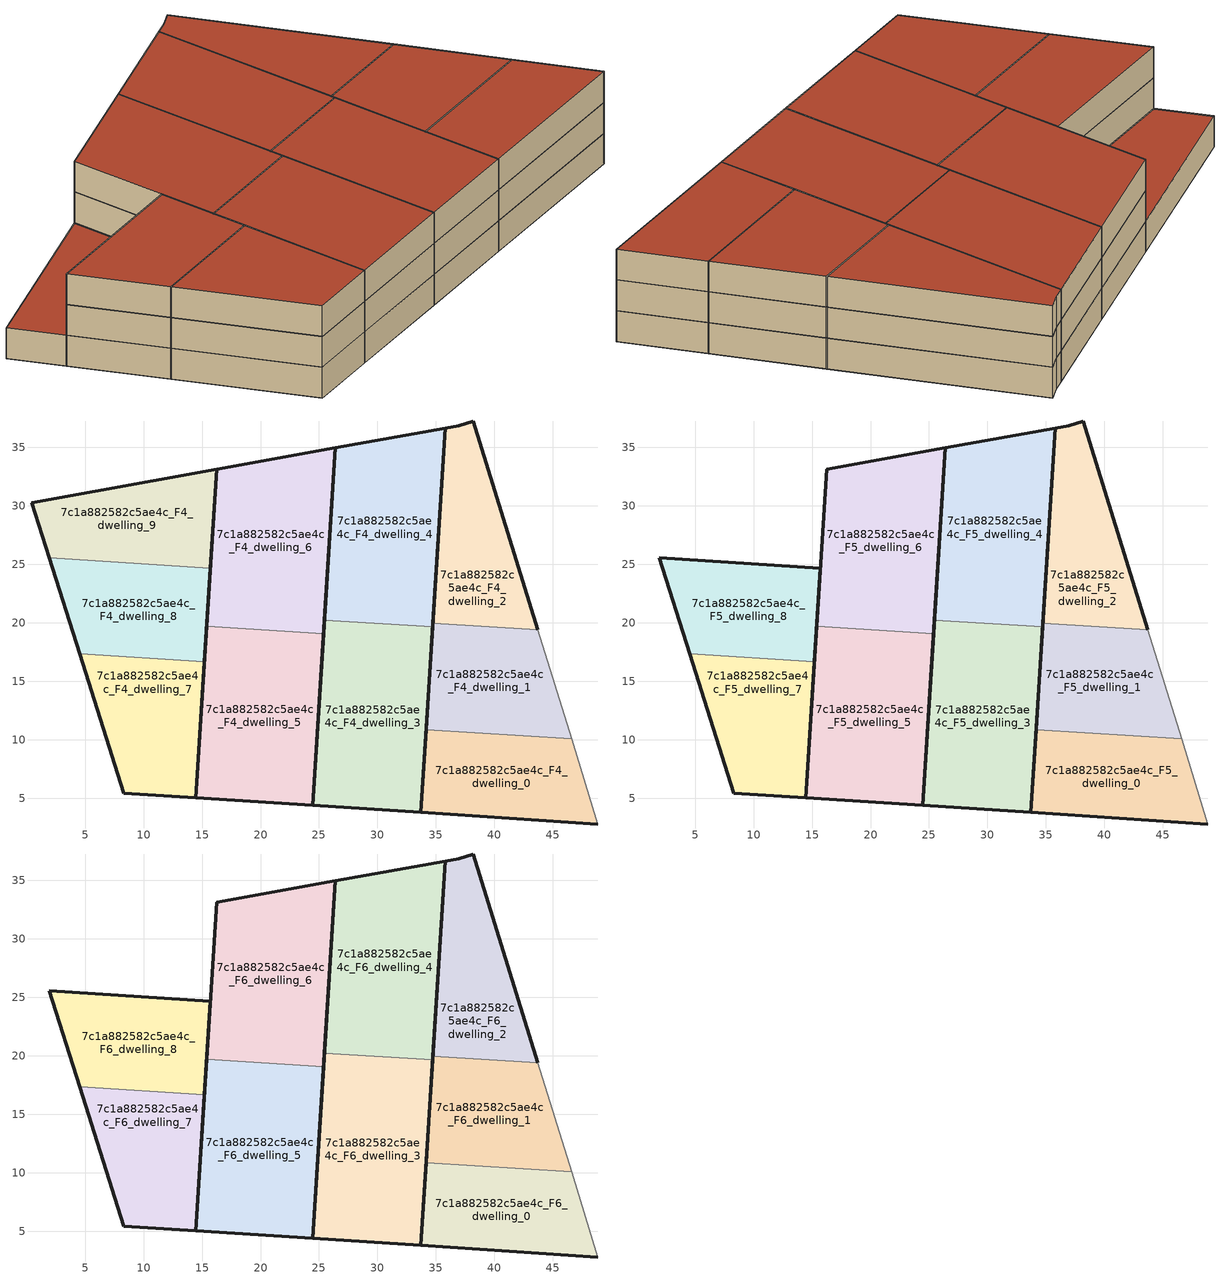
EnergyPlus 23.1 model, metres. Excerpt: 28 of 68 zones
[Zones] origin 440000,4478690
7c1a882582c5ae4c_F4_dwelling_0
 floor to 7c1a882582c5ae4c_F3_dwelling_0 (EU_floor_Construction): 48.85,2.8 46.6,10.07 34.15,10.86 33.7,3.79 z12
 wall outside (EU_wall_Construction): 48.85,2.8 33.7,3.79 34.15,10.86 z12:15
 wall to 7c1a882582c5ae4c_F4_dwelling_1 (EU_wall_Construction): 34.15,10.86 46.6,10.07 z12:15
 wall adiabatic (EU_wall_Construction): 46.6,10.07 48.85,2.8 z12:15
7c1a882582c5ae4c_F4_dwelling_1
 floor to 7c1a882582c5ae4c_F3_dwelling_1 (EU_floor_Construction): 46.6,10.07 43.71,19.41 34.73,19.98 34.15,10.86 z12
 wall outside (EU_wall_Construction): 34.15,10.86 34.73,19.98 z12:15
 wall to 7c1a882582c5ae4c_F4_dwelling_2 (EU_wall_Construction): 34.73,19.98 43.71,19.41 z12:15
 wall adiabatic (EU_wall_Construction): 43.71,19.41 46.6,10.07 z12:15
7c1a882582c5ae4c_F4_dwelling_2
 floor to 7c1a882582c5ae4c_F3_dwelling_2 (EU_floor_Construction): 43.71,19.41 38.2,37.25 36.93,36.84 35.79,36.64 34.73,19.98 z12
 wall outside (EU_wall_Construction): 34.73,19.98 35.79,36.64 36.93,36.84 38.2,37.25 43.71,19.41 z12:15
7c1a882582c5ae4c_F4_dwelling_3
 floor to 7c1a882582c5ae4c_F3_dwelling_3 (EU_floor_Construction): 33.7,3.79 34.71,19.65 25.46,20.24 24.45,4.39 z12
 wall outside (EU_wall_Construction): 34.71,19.65 33.7,3.79 24.45,4.39 25.46,20.24 z12:15
 wall to 7c1a882582c5ae4c_F4_dwelling_4 (EU_wall_Construction): 25.46,20.24 34.71,19.65 z12:15
7c1a882582c5ae4c_F4_dwelling_4
 floor to 7c1a882582c5ae4c_F3_dwelling_4 (EU_floor_Construction): 34.71,19.65 35.79,36.64 26.4,34.95 25.46,20.24 z12
 wall outside (EU_wall_Construction): 25.46,20.24 26.4,34.95 35.79,36.64 34.71,19.65 z12:15
7c1a882582c5ae4c_F4_dwelling_5
 floor to 7c1a882582c5ae4c_F3_dwelling_5 (EU_floor_Construction): 24.45,4.39 25.39,19.05 15.39,19.69 14.45,5.03 z12
 wall outside (EU_wall_Construction): 25.39,19.05 24.45,4.39 14.45,5.03 15.39,19.69 z12:15
 wall to 7c1a882582c5ae4c_F4_dwelling_6 (EU_wall_Construction): 15.39,19.69 25.39,19.05 z12:15
7c1a882582c5ae4c_F4_dwelling_6
 floor to 7c1a882582c5ae4c_F3_dwelling_6 (EU_floor_Construction): 25.39,19.05 26.4,34.95 16.25,33.13 15.39,19.69 z12
 wall outside (EU_wall_Construction): 15.39,19.69 16.25,33.13 26.4,34.95 25.39,19.05 z12:15
7c1a882582c5ae4c_F4_dwelling_7
 floor to 7c1a882582c5ae4c_F3_dwelling_7 (EU_floor_Construction): 14.45,5.03 15.2,16.67 4.53,17.35 8.32,5.42 z12
 wall outside (EU_wall_Construction): 15.2,16.67 14.45,5.03 8.32,5.42 4.53,17.35 z12:15
 wall to 7c1a882582c5ae4c_F4_dwelling_8 (EU_wall_Construction): 4.53,17.35 15.2,16.67 z12:15
7c1a882582c5ae4c_F4_dwelling_8
 floor to 7c1a882582c5ae4c_F3_dwelling_8 (EU_floor_Construction): 15.2,16.67 15.71,24.67 1.93,25.54 4.53,17.35 z12
 wall outside (EU_wall_Construction): 4.53,17.35 1.93,25.54 / 15.71,24.67 15.2,16.67 z12:15
 wall to 7c1a882582c5ae4c_F4_dwelling_9 (EU_wall_Construction): 1.93,25.54 15.71,24.67 z12:15
7c1a882582c5ae4c_F4_dwelling_9
 floor to 7c1a882582c5ae4c_F3_dwelling_9 (EU_floor_Construction): 15.71,24.67 16.25,33.13 0.42,30.29 1.93,25.54 z12
 wall outside (EU_wall_Construction): 1.93,25.54 0.42,30.29 16.25,33.13 15.71,24.67 z12:15
 roof outside (EU_roof_Construction): 16.25,33.13 15.71,24.67 1.93,25.54 0.42,30.29 z15
7c1a882582c5ae4c_F5_dwelling_0
 floor to 7c1a882582c5ae4c_F4_dwelling_0 (EU_floor_Construction): 48.85,2.8 46.6,10.07 34.15,10.86 33.7,3.79 z15
 wall outside (EU_wall_Construction): 48.85,2.8 33.7,3.79 34.15,10.86 z15:18
 wall to 7c1a882582c5ae4c_F5_dwelling_1 (EU_wall_Construction): 34.15,10.86 46.6,10.07 z15:18
 wall adiabatic (EU_wall_Construction): 46.6,10.07 48.85,2.8 z15:18
7c1a882582c5ae4c_F5_dwelling_1
 floor to 7c1a882582c5ae4c_F4_dwelling_1 (EU_floor_Construction): 46.6,10.07 43.71,19.41 34.73,19.98 34.15,10.86 z15
 wall outside (EU_wall_Construction): 34.15,10.86 34.73,19.98 z15:18
 wall to 7c1a882582c5ae4c_F5_dwelling_2 (EU_wall_Construction): 34.73,19.98 43.71,19.41 z15:18
 wall adiabatic (EU_wall_Construction): 43.71,19.41 46.6,10.07 z15:18
7c1a882582c5ae4c_F5_dwelling_2
 floor to 7c1a882582c5ae4c_F4_dwelling_2 (EU_floor_Construction): 43.71,19.41 38.2,37.25 36.93,36.84 35.79,36.64 34.73,19.98 z15
 wall outside (EU_wall_Construction): 34.73,19.98 35.79,36.64 36.93,36.84 38.2,37.25 43.71,19.41 z15:18
7c1a882582c5ae4c_F5_dwelling_3
 floor to 7c1a882582c5ae4c_F4_dwelling_3 (EU_floor_Construction): 33.7,3.79 34.71,19.65 25.46,20.24 24.45,4.39 z15
 wall outside (EU_wall_Construction): 34.71,19.65 33.7,3.79 24.45,4.39 25.46,20.24 z15:18
 wall to 7c1a882582c5ae4c_F5_dwelling_4 (EU_wall_Construction): 25.46,20.24 34.71,19.65 z15:18
7c1a882582c5ae4c_F5_dwelling_4
 floor to 7c1a882582c5ae4c_F4_dwelling_4 (EU_floor_Construction): 34.71,19.65 35.79,36.64 26.4,34.95 25.46,20.24 z15
 wall outside (EU_wall_Construction): 25.46,20.24 26.4,34.95 35.79,36.64 34.71,19.65 z15:18
7c1a882582c5ae4c_F5_dwelling_5
 floor to 7c1a882582c5ae4c_F4_dwelling_5 (EU_floor_Construction): 24.45,4.39 25.39,19.05 15.39,19.69 14.45,5.03 z15
 wall outside (EU_wall_Construction): 25.39,19.05 24.45,4.39 14.45,5.03 15.39,19.69 z15:18
 wall to 7c1a882582c5ae4c_F5_dwelling_6 (EU_wall_Construction): 15.39,19.69 25.39,19.05 z15:18
7c1a882582c5ae4c_F5_dwelling_6
 floor to 7c1a882582c5ae4c_F4_dwelling_6 (EU_floor_Construction): 25.39,19.05 26.4,34.95 16.25,33.13 15.39,19.69 z15
 wall outside (EU_wall_Construction): 15.39,19.69 16.25,33.13 26.4,34.95 25.39,19.05 z15:18
7c1a882582c5ae4c_F5_dwelling_7
 floor to 7c1a882582c5ae4c_F4_dwelling_7 (EU_floor_Construction): 14.45,5.03 15.2,16.67 4.53,17.35 8.32,5.42 z15
 wall outside (EU_wall_Construction): 15.2,16.67 14.45,5.03 8.32,5.42 4.53,17.35 z15:18
 wall to 7c1a882582c5ae4c_F5_dwelling_8 (EU_wall_Construction): 4.53,17.35 15.2,16.67 z15:18
7c1a882582c5ae4c_F5_dwelling_8
 floor to 7c1a882582c5ae4c_F4_dwelling_8 (EU_floor_Construction): 15.2,16.67 15.71,24.67 1.93,25.54 4.53,17.35 z15
 wall outside (EU_wall_Construction): 4.53,17.35 1.93,25.54 15.71,24.67 15.2,16.67 z15:18
7c1a882582c5ae4c_F6_dwelling_0
 floor to 7c1a882582c5ae4c_F5_dwelling_0 (EU_floor_Construction): 48.85,2.8 46.6,10.07 34.15,10.86 33.7,3.79 z18
 wall outside (EU_wall_Construction): 48.85,2.8 33.7,3.79 34.15,10.86 z18:21
 wall to 7c1a882582c5ae4c_F6_dwelling_1 (EU_wall_Construction): 34.15,10.86 46.6,10.07 z18:21
 wall adiabatic (EU_wall_Construction): 46.6,10.07 48.85,2.8 z18:21
 roof outside (EU_roof_Construction): 46.6,10.07 48.85,2.8 33.7,3.79 34.15,10.86 z21
7c1a882582c5ae4c_F6_dwelling_1
 floor to 7c1a882582c5ae4c_F5_dwelling_1 (EU_floor_Construction): 46.6,10.07 43.71,19.41 34.73,19.98 34.15,10.86 z18
 wall outside (EU_wall_Construction): 34.15,10.86 34.73,19.98 z18:21
 wall to 7c1a882582c5ae4c_F6_dwelling_2 (EU_wall_Construction): 34.73,19.98 43.71,19.41 z18:21
 wall adiabatic (EU_wall_Construction): 43.71,19.41 46.6,10.07 z18:21
 roof outside (EU_roof_Construction): 43.71,19.41 46.6,10.07 34.15,10.86 34.73,19.98 z21
7c1a882582c5ae4c_F6_dwelling_2
 floor to 7c1a882582c5ae4c_F5_dwelling_2 (EU_floor_Construction): 43.71,19.41 38.2,37.25 36.93,36.84 35.79,36.64 34.73,19.98 z18
 wall outside (EU_wall_Construction): 34.73,19.98 35.79,36.64 36.93,36.84 38.2,37.25 43.71,19.41 z18:21
 roof outside (EU_roof_Construction): 38.2,37.25 43.71,19.41 34.73,19.98 35.79,36.64 36.93,36.84 z21
7c1a882582c5ae4c_F6_dwelling_3
 floor to 7c1a882582c5ae4c_F5_dwelling_3 (EU_floor_Construction): 33.7,3.79 34.71,19.65 25.46,20.24 24.45,4.39 z18
 wall outside (EU_wall_Construction): 34.71,19.65 33.7,3.79 24.45,4.39 25.46,20.24 z18:21
 wall to 7c1a882582c5ae4c_F6_dwelling_4 (EU_wall_Construction): 25.46,20.24 34.71,19.65 z18:21
 roof outside (EU_roof_Construction): 34.71,19.65 33.7,3.79 24.45,4.39 25.46,20.24 z21
7c1a882582c5ae4c_F6_dwelling_4
 floor to 7c1a882582c5ae4c_F5_dwelling_4 (EU_floor_Construction): 34.71,19.65 35.79,36.64 26.4,34.95 25.46,20.24 z18
 wall outside (EU_wall_Construction): 25.46,20.24 26.4,34.95 35.79,36.64 34.71,19.65 z18:21
 roof outside (EU_roof_Construction): 35.79,36.64 34.71,19.65 25.46,20.24 26.4,34.95 z21
7c1a882582c5ae4c_F6_dwelling_5
 floor to 7c1a882582c5ae4c_F5_dwelling_5 (EU_floor_Construction): 24.45,4.39 25.39,19.05 15.39,19.69 14.45,5.03 z18
 wall outside (EU_wall_Construction): 25.39,19.05 24.45,4.39 14.45,5.03 15.39,19.69 z18:21
 wall to 7c1a882582c5ae4c_F6_dwelling_6 (EU_wall_Construction): 15.39,19.69 25.39,19.05 z18:21
 roof outside (EU_roof_Construction): 25.39,19.05 24.45,4.39 14.45,5.03 15.39,19.69 z21
7c1a882582c5ae4c_F6_dwelling_6
 floor to 7c1a882582c5ae4c_F5_dwelling_6 (EU_floor_Construction): 25.39,19.05 26.4,34.95 16.25,33.13 15.39,19.69 z18
 wall outside (EU_wall_Construction): 15.39,19.69 16.25,33.13 26.4,34.95 25.39,19.05 z18:21
 roof outside (EU_roof_Construction): 26.4,34.95 25.39,19.05 15.39,19.69 16.25,33.13 z21
7c1a882582c5ae4c_F6_dwelling_7
 floor to 7c1a882582c5ae4c_F5_dwelling_7 (EU_floor_Construction): 14.45,5.03 15.2,16.67 4.53,17.35 8.32,5.42 z18
 wall outside (EU_wall_Construction): 15.2,16.67 14.45,5.03 8.32,5.42 4.53,17.35 z18:21
 wall to 7c1a882582c5ae4c_F6_dwelling_8 (EU_wall_Construction): 4.53,17.35 15.2,16.67 z18:21
 roof outside (EU_roof_Construction): 15.2,16.67 14.45,5.03 8.32,5.42 4.53,17.35 z21
7c1a882582c5ae4c_F6_dwelling_8
 floor to 7c1a882582c5ae4c_F5_dwelling_8 (EU_floor_Construction): 15.2,16.67 15.71,24.67 1.93,25.54 4.53,17.35 z18
 wall outside (EU_wall_Construction): 4.53,17.35 1.93,25.54 15.71,24.67 15.2,16.67 z18:21
 roof outside (EU_roof_Construction): 15.71,24.67 15.2,16.67 4.53,17.35 1.93,25.54 z21
[Building]
EU S2 Campaign: North Axis=0; Terrain=City; Solar Distribution=FullExterior
[Site:Location]
Madrid: Latitude=40.5; Longitude=-3.5; Time Zone=1; Elevation=609
[SizingPeriod:WeatherFileDays]
AnnualSizingPeriod: Begin Month=1; Begin Day of Month=1; End Month=12; End Day of Month=31; Day of Week for Start Day=Monday; Use Weather File Daylight Saving Period=No; Use Weather File Rain and Snow Indicators=No
[MATERIAL]
EU_InternalMass_Material: Roughness=MediumRough; Thickness=0.1; Conductivity=1; Density=1800; Specific Heat=900; Thermal Absorptance=0.9; Solar Absorptance=0.7; Visible Absorptance=0.7
[MATERIAL:NOMASS] Roughness=MediumRough; Thermal Absorptance=0.9; Solar Absorptance=0.7; Visible Absorptance=0.7
Name | Thermal Resistance
EU_wall_NoMass | 0.609216
EU_roof_NoMass | 0.513268
EU_floor_NoMass | 0.568163
[CONSTRUCTION]
EU_wall_Construction: EU_wall_NoMass
EU_roof_Construction: EU_roof_NoMass
EU_floor_Construction: EU_floor_NoMass
EU_InternalMass_Construction: EU_InternalMass_Material
[ZONE] Type=1; Multiplier=1; Ceiling Height=autocalculate; Floor Area=autocalculate; Part of Total Floor Area=Yes
Name | Volume
7c1a882582c5ae4c_F4_dwelling_0; 7c1a882582c5ae4c_F5_dwelling_0; 7c1a882582c5ae4c_F6_dwelling_0 | 294.419
7c1a882582c5ae4c_F4_dwelling_1; 7c1a882582c5ae4c_F5_dwelling_1; 7c1a882582c5ae4c_F6_dwelling_1 | 294.405
7c1a882582c5ae4c_F4_dwelling_2; 7c1a882582c5ae4c_F5_dwelling_2; 7c1a882582c5ae4c_F6_dwelling_2 | 294.428
7c1a882582c5ae4c_F4_dwelling_3; 7c1a882582c5ae4c_F5_dwelling_3; 7c1a882582c5ae4c_F6_dwelling_3 | 441.625
7c1a882582c5ae4c_F4_dwelling_4; 7c1a882582c5ae4c_F5_dwelling_4; 7c1a882582c5ae4c_F6_dwelling_4 | 441.617
7c1a882582c5ae4c_F4_dwelling_5; 7c1a882582c5ae4c_F5_dwelling_5; 7c1a882582c5ae4c_F6_dwelling_5 | 441.592
7c1a882582c5ae4c_F4_dwelling_6; 7c1a882582c5ae4c_F5_dwelling_6; 7c1a882582c5ae4c_F6_dwelling_6 | 441.586
7c1a882582c5ae4c_F4_dwelling_7; 7c1a882582c5ae4c_F5_dwelling_7; 7c1a882582c5ae4c_F6_dwelling_7 | 294.403
7c1a882582c5ae4c_F4_dwelling_8; 7c1a882582c5ae4c_F5_dwelling_8; 7c1a882582c5ae4c_F6_dwelling_8 | 294.379
7c1a882582c5ae4c_F4_dwelling_9 | 294.42
[INTERNALMASS] Construction=EU_InternalMass_Construction
Name | Zone or ZoneList | Surface Area
7c1a882582c5ae4c_F4_dwelling_0_EU_InternalMass | 7c1a882582c5ae4c_F4_dwelling_0 | 98.1397
7c1a882582c5ae4c_F4_dwelling_1_EU_InternalMass | 7c1a882582c5ae4c_F4_dwelling_1 | 98.1347
7c1a882582c5ae4c_F4_dwelling_2_EU_InternalMass | 7c1a882582c5ae4c_F4_dwelling_2 | 98.1428
7c1a882582c5ae4c_F4_dwelling_3_EU_InternalMass | 7c1a882582c5ae4c_F4_dwelling_3 | 147.209
7c1a882582c5ae4c_F4_dwelling_4_EU_InternalMass | 7c1a882582c5ae4c_F4_dwelling_4 | 147.205
7c1a882582c5ae4c_F4_dwelling_5_EU_InternalMass | 7c1a882582c5ae4c_F4_dwelling_5 | 147.197
7c1a882582c5ae4c_F4_dwelling_6_EU_InternalMass | 7c1a882582c5ae4c_F4_dwelling_6 | 147.195
7c1a882582c5ae4c_F4_dwelling_7_EU_InternalMass | 7c1a882582c5ae4c_F4_dwelling_7 | 98.1346
7c1a882582c5ae4c_F4_dwelling_8_EU_InternalMass | 7c1a882582c5ae4c_F4_dwelling_8 | 98.1261
7c1a882582c5ae4c_F4_dwelling_9_EU_InternalMass | 7c1a882582c5ae4c_F4_dwelling_9 | 98.1401
7c1a882582c5ae4c_F5_dwelling_0_EU_InternalMass | 7c1a882582c5ae4c_F5_dwelling_0 | 130.855
7c1a882582c5ae4c_F5_dwelling_1_EU_InternalMass | 7c1a882582c5ae4c_F5_dwelling_1 | 130.85
7c1a882582c5ae4c_F5_dwelling_2_EU_InternalMass | 7c1a882582c5ae4c_F5_dwelling_2 | 130.843
7c1a882582c5ae4c_F5_dwelling_3_EU_InternalMass | 7c1a882582c5ae4c_F5_dwelling_3 | 130.845
7c1a882582c5ae4c_F5_dwelling_4_EU_InternalMass | 7c1a882582c5ae4c_F5_dwelling_4 | 130.85
7c1a882582c5ae4c_F5_dwelling_5_EU_InternalMass | 7c1a882582c5ae4c_F5_dwelling_5 | 130.845
7c1a882582c5ae4c_F5_dwelling_6_EU_InternalMass | 7c1a882582c5ae4c_F5_dwelling_6 | 130.858
7c1a882582c5ae4c_F5_dwelling_7_EU_InternalMass | 7c1a882582c5ae4c_F5_dwelling_7 | 130.849
7c1a882582c5ae4c_F5_dwelling_8_EU_InternalMass | 7c1a882582c5ae4c_F5_dwelling_8 | 130.846
7c1a882582c5ae4c_F6_dwelling_0_EU_InternalMass | 7c1a882582c5ae4c_F6_dwelling_0 | 130.855
7c1a882582c5ae4c_F6_dwelling_1_EU_InternalMass | 7c1a882582c5ae4c_F6_dwelling_1 | 130.85
7c1a882582c5ae4c_F6_dwelling_2_EU_InternalMass | 7c1a882582c5ae4c_F6_dwelling_2 | 130.843
7c1a882582c5ae4c_F6_dwelling_3_EU_InternalMass | 7c1a882582c5ae4c_F6_dwelling_3 | 130.845
7c1a882582c5ae4c_F6_dwelling_4_EU_InternalMass | 7c1a882582c5ae4c_F6_dwelling_4 | 130.85
7c1a882582c5ae4c_F6_dwelling_5_EU_InternalMass | 7c1a882582c5ae4c_F6_dwelling_5 | 130.845
7c1a882582c5ae4c_F6_dwelling_6_EU_InternalMass | 7c1a882582c5ae4c_F6_dwelling_6 | 130.858
7c1a882582c5ae4c_F6_dwelling_7_EU_InternalMass | 7c1a882582c5ae4c_F6_dwelling_7 | 130.849
7c1a882582c5ae4c_F6_dwelling_8_EU_InternalMass | 7c1a882582c5ae4c_F6_dwelling_8 | 130.846
[OTHEREQUIPMENT] Fuel Type=Electricity; Design Level Calculation Method=Watts/Area; Power per Zone Floor Area=1; Fraction Latent=0; Fraction Radiant=0; Fraction Lost=0; Carbon Dioxide Generation Rate=0; EndUse Subcategory=EU_Step8_InternalGains
Name | Zone or ZoneList or Space or SpaceList | Schedule
EU_Step8_InternalGain_7c1a882582c5ae4c_F4_dwelling_0_f000 | 7c1a882582c5ae4c_F4_dwelling_0 | EU_Step8_GainSchedule_7c1a882582c5ae4c_F4_dwelling_0_f000
EU_Step8_InternalGain_7c1a882582c5ae4c_F4_dwelling_1_f000 | 7c1a882582c5ae4c_F4_dwelling_1 | EU_Step8_GainSchedule_7c1a882582c5ae4c_F4_dwelling_1_f000
EU_Step8_InternalGain_7c1a882582c5ae4c_F4_dwelling_2_f000 | 7c1a882582c5ae4c_F4_dwelling_2 | EU_Step8_GainSchedule_7c1a882582c5ae4c_F4_dwelling_2_f000
EU_Step8_InternalGain_7c1a882582c5ae4c_F4_dwelling_3_f000 | 7c1a882582c5ae4c_F4_dwelling_3 | EU_Step8_GainSchedule_7c1a882582c5ae4c_F4_dwelling_3_f000
EU_Step8_InternalGain_7c1a882582c5ae4c_F4_dwelling_4_f000 | 7c1a882582c5ae4c_F4_dwelling_4 | EU_Step8_GainSchedule_7c1a882582c5ae4c_F4_dwelling_4_f000
EU_Step8_InternalGain_7c1a882582c5ae4c_F4_dwelling_5_f000 | 7c1a882582c5ae4c_F4_dwelling_5 | EU_Step8_GainSchedule_7c1a882582c5ae4c_F4_dwelling_5_f000
EU_Step8_InternalGain_7c1a882582c5ae4c_F4_dwelling_6_f000 | 7c1a882582c5ae4c_F4_dwelling_6 | EU_Step8_GainSchedule_7c1a882582c5ae4c_F4_dwelling_6_f000
EU_Step8_InternalGain_7c1a882582c5ae4c_F4_dwelling_7_f000 | 7c1a882582c5ae4c_F4_dwelling_7 | EU_Step8_GainSchedule_7c1a882582c5ae4c_F4_dwelling_7_f000
EU_Step8_InternalGain_7c1a882582c5ae4c_F4_dwelling_8_f000 | 7c1a882582c5ae4c_F4_dwelling_8 | EU_Step8_GainSchedule_7c1a882582c5ae4c_F4_dwelling_8_f000
EU_Step8_InternalGain_7c1a882582c5ae4c_F4_dwelling_9_f000 | 7c1a882582c5ae4c_F4_dwelling_9 | EU_Step8_GainSchedule_7c1a882582c5ae4c_F4_dwelling_9_f000
EU_Step8_InternalGain_7c1a882582c5ae4c_F5_dwelling_0_f000 | 7c1a882582c5ae4c_F5_dwelling_0 | EU_Step8_GainSchedule_7c1a882582c5ae4c_F5_dwelling_0_f000
EU_Step8_InternalGain_7c1a882582c5ae4c_F5_dwelling_1_f000 | 7c1a882582c5ae4c_F5_dwelling_1 | EU_Step8_GainSchedule_7c1a882582c5ae4c_F5_dwelling_1_f000
EU_Step8_InternalGain_7c1a882582c5ae4c_F5_dwelling_2_f000 | 7c1a882582c5ae4c_F5_dwelling_2 | EU_Step8_GainSchedule_7c1a882582c5ae4c_F5_dwelling_2_f000
EU_Step8_InternalGain_7c1a882582c5ae4c_F5_dwelling_3_f000 | 7c1a882582c5ae4c_F5_dwelling_3 | EU_Step8_GainSchedule_7c1a882582c5ae4c_F5_dwelling_3_f000
EU_Step8_InternalGain_7c1a882582c5ae4c_F5_dwelling_4_f000 | 7c1a882582c5ae4c_F5_dwelling_4 | EU_Step8_GainSchedule_7c1a882582c5ae4c_F5_dwelling_4_f000
EU_Step8_InternalGain_7c1a882582c5ae4c_F5_dwelling_5_f000 | 7c1a882582c5ae4c_F5_dwelling_5 | EU_Step8_GainSchedule_7c1a882582c5ae4c_F5_dwelling_5_f000
EU_Step8_InternalGain_7c1a882582c5ae4c_F5_dwelling_6_f000 | 7c1a882582c5ae4c_F5_dwelling_6 | EU_Step8_GainSchedule_7c1a882582c5ae4c_F5_dwelling_6_f000
EU_Step8_InternalGain_7c1a882582c5ae4c_F5_dwelling_7_f000 | 7c1a882582c5ae4c_F5_dwelling_7 | EU_Step8_GainSchedule_7c1a882582c5ae4c_F5_dwelling_7_f000
EU_Step8_InternalGain_7c1a882582c5ae4c_F5_dwelling_8_f000 | 7c1a882582c5ae4c_F5_dwelling_8 | EU_Step8_GainSchedule_7c1a882582c5ae4c_F5_dwelling_8_f000
EU_Step8_InternalGain_7c1a882582c5ae4c_F6_dwelling_0_f000 | 7c1a882582c5ae4c_F6_dwelling_0 | EU_Step8_GainSchedule_7c1a882582c5ae4c_F6_dwelling_0_f000
EU_Step8_InternalGain_7c1a882582c5ae4c_F6_dwelling_1_f000 | 7c1a882582c5ae4c_F6_dwelling_1 | EU_Step8_GainSchedule_7c1a882582c5ae4c_F6_dwelling_1_f000
EU_Step8_InternalGain_7c1a882582c5ae4c_F6_dwelling_2_f000 | 7c1a882582c5ae4c_F6_dwelling_2 | EU_Step8_GainSchedule_7c1a882582c5ae4c_F6_dwelling_2_f000
EU_Step8_InternalGain_7c1a882582c5ae4c_F6_dwelling_3_f000 | 7c1a882582c5ae4c_F6_dwelling_3 | EU_Step8_GainSchedule_7c1a882582c5ae4c_F6_dwelling_3_f000
EU_Step8_InternalGain_7c1a882582c5ae4c_F6_dwelling_4_f000 | 7c1a882582c5ae4c_F6_dwelling_4 | EU_Step8_GainSchedule_7c1a882582c5ae4c_F6_dwelling_4_f000
EU_Step8_InternalGain_7c1a882582c5ae4c_F6_dwelling_5_f000 | 7c1a882582c5ae4c_F6_dwelling_5 | EU_Step8_GainSchedule_7c1a882582c5ae4c_F6_dwelling_5_f000
EU_Step8_InternalGain_7c1a882582c5ae4c_F6_dwelling_6_f000 | 7c1a882582c5ae4c_F6_dwelling_6 | EU_Step8_GainSchedule_7c1a882582c5ae4c_F6_dwelling_6_f000
EU_Step8_InternalGain_7c1a882582c5ae4c_F6_dwelling_7_f000 | 7c1a882582c5ae4c_F6_dwelling_7 | EU_Step8_GainSchedule_7c1a882582c5ae4c_F6_dwelling_7_f000
EU_Step8_InternalGain_7c1a882582c5ae4c_F6_dwelling_8_f000 | 7c1a882582c5ae4c_F6_dwelling_8 | EU_Step8_GainSchedule_7c1a882582c5ae4c_F6_dwelling_8_f000
[ZONEVENTILATION:DESIGNFLOWRATE] Schedule=EU_AlwaysOn; Design Flow Rate Calculation Method=AirChanges/Hour; Air Changes per Hour=0.752966; Ventilation Type=Natural; Fan Pressure Rise=0; Fan Total Efficiency=1; Constant Term Coefficient=1; Temperature Term Coefficient=0; Velocity Term Coefficient=0; Velocity Squared Term Coefficient=0; Minimum Indoor Temperature=-100; Maximum Indoor Temperature=100; Delta Temperature=-100; Minimum Outdoor Temperature=-100; Maximum Outdoor Temperature=100; Maximum Wind Speed=40
Name | Zone or ZoneList or Space or SpaceList
EU_ConstantAir_7c1a882582c5ae4c_F4_dwelling_0 | 7c1a882582c5ae4c_F4_dwelling_0
EU_ConstantAir_7c1a882582c5ae4c_F4_dwelling_1 | 7c1a882582c5ae4c_F4_dwelling_1
EU_ConstantAir_7c1a882582c5ae4c_F4_dwelling_2 | 7c1a882582c5ae4c_F4_dwelling_2
EU_ConstantAir_7c1a882582c5ae4c_F4_dwelling_3 | 7c1a882582c5ae4c_F4_dwelling_3
EU_ConstantAir_7c1a882582c5ae4c_F4_dwelling_4 | 7c1a882582c5ae4c_F4_dwelling_4
EU_ConstantAir_7c1a882582c5ae4c_F4_dwelling_5 | 7c1a882582c5ae4c_F4_dwelling_5
EU_ConstantAir_7c1a882582c5ae4c_F4_dwelling_6 | 7c1a882582c5ae4c_F4_dwelling_6
EU_ConstantAir_7c1a882582c5ae4c_F4_dwelling_7 | 7c1a882582c5ae4c_F4_dwelling_7
EU_ConstantAir_7c1a882582c5ae4c_F4_dwelling_8 | 7c1a882582c5ae4c_F4_dwelling_8
EU_ConstantAir_7c1a882582c5ae4c_F4_dwelling_9 | 7c1a882582c5ae4c_F4_dwelling_9
EU_ConstantAir_7c1a882582c5ae4c_F5_dwelling_0 | 7c1a882582c5ae4c_F5_dwelling_0
EU_ConstantAir_7c1a882582c5ae4c_F5_dwelling_1 | 7c1a882582c5ae4c_F5_dwelling_1
EU_ConstantAir_7c1a882582c5ae4c_F5_dwelling_2 | 7c1a882582c5ae4c_F5_dwelling_2
EU_ConstantAir_7c1a882582c5ae4c_F5_dwelling_3 | 7c1a882582c5ae4c_F5_dwelling_3
EU_ConstantAir_7c1a882582c5ae4c_F5_dwelling_4 | 7c1a882582c5ae4c_F5_dwelling_4
EU_ConstantAir_7c1a882582c5ae4c_F5_dwelling_5 | 7c1a882582c5ae4c_F5_dwelling_5
EU_ConstantAir_7c1a882582c5ae4c_F5_dwelling_6 | 7c1a882582c5ae4c_F5_dwelling_6
EU_ConstantAir_7c1a882582c5ae4c_F5_dwelling_7 | 7c1a882582c5ae4c_F5_dwelling_7
EU_ConstantAir_7c1a882582c5ae4c_F5_dwelling_8 | 7c1a882582c5ae4c_F5_dwelling_8
EU_ConstantAir_7c1a882582c5ae4c_F6_dwelling_0 | 7c1a882582c5ae4c_F6_dwelling_0
EU_ConstantAir_7c1a882582c5ae4c_F6_dwelling_1 | 7c1a882582c5ae4c_F6_dwelling_1
EU_ConstantAir_7c1a882582c5ae4c_F6_dwelling_2 | 7c1a882582c5ae4c_F6_dwelling_2
EU_ConstantAir_7c1a882582c5ae4c_F6_dwelling_3 | 7c1a882582c5ae4c_F6_dwelling_3
EU_ConstantAir_7c1a882582c5ae4c_F6_dwelling_4 | 7c1a882582c5ae4c_F6_dwelling_4
EU_ConstantAir_7c1a882582c5ae4c_F6_dwelling_5 | 7c1a882582c5ae4c_F6_dwelling_5
EU_ConstantAir_7c1a882582c5ae4c_F6_dwelling_6 | 7c1a882582c5ae4c_F6_dwelling_6
EU_ConstantAir_7c1a882582c5ae4c_F6_dwelling_7 | 7c1a882582c5ae4c_F6_dwelling_7
EU_ConstantAir_7c1a882582c5ae4c_F6_dwelling_8 | 7c1a882582c5ae4c_F6_dwelling_8
[HVACTEMPLATE:THERMOSTAT] Constant Heating Setpoint=20; Constant Cooling Setpoint=50
EU_HeatOnly_7c1a882582c5ae4c_F0_dwelling_0; EU_HeatOnly_7c1a882582c5ae4c_F0_dwelling_1; EU_HeatOnly_7c1a882582c5ae4c_F0_dwelling_2; EU_HeatOnly_7c1a882582c5ae4c_F0_dwelling_3; EU_HeatOnly_7c1a882582c5ae4c_F0_dwelling_4; EU_HeatOnly_7c1a882582c5ae4c_F0_dwelling_5; EU_HeatOnly_7c1a882582c5ae4c_F0_dwelling_6; EU_HeatOnly_7c1a882582c5ae4c_F0_dwelling_7; EU_HeatOnly_7c1a882582c5ae4c_F0_dwelling_8; EU_HeatOnly_7c1a882582c5ae4c_F0_dwelling_9; EU_HeatOnly_7c1a882582c5ae4c_F1_dwelling_0; EU_HeatOnly_7c1a882582c5ae4c_F1_dwelling_1; EU_HeatOnly_7c1a882582c5ae4c_F1_dwelling_2; EU_HeatOnly_7c1a882582c5ae4c_F1_dwelling_3; EU_HeatOnly_7c1a882582c5ae4c_F1_dwelling_4; EU_HeatOnly_7c1a882582c5ae4c_F1_dwelling_5; EU_HeatOnly_7c1a882582c5ae4c_F1_dwelling_6; EU_HeatOnly_7c1a882582c5ae4c_F1_dwelling_7; EU_HeatOnly_7c1a882582c5ae4c_F1_dwelling_8; EU_HeatOnly_7c1a882582c5ae4c_F1_dwelling_9; EU_HeatOnly_7c1a882582c5ae4c_F2_dwelling_0; EU_HeatOnly_7c1a882582c5ae4c_F2_dwelling_1; EU_HeatOnly_7c1a882582c5ae4c_F2_dwelling_2; EU_HeatOnly_7c1a882582c5ae4c_F2_dwelling_3; EU_HeatOnly_7c1a882582c5ae4c_F2_dwelling_4; EU_HeatOnly_7c1a882582c5ae4c_F2_dwelling_5; EU_HeatOnly_7c1a882582c5ae4c_F2_dwelling_6; EU_HeatOnly_7c1a882582c5ae4c_F2_dwelling_7; EU_HeatOnly_7c1a882582c5ae4c_F2_dwelling_8; EU_HeatOnly_7c1a882582c5ae4c_F2_dwelling_9; EU_HeatOnly_7c1a882582c5ae4c_F3_dwelling_0; EU_HeatOnly_7c1a882582c5ae4c_F3_dwelling_1; EU_HeatOnly_7c1a882582c5ae4c_F3_dwelling_2; EU_HeatOnly_7c1a882582c5ae4c_F3_dwelling_3; EU_HeatOnly_7c1a882582c5ae4c_F3_dwelling_4; EU_HeatOnly_7c1a882582c5ae4c_F3_dwelling_5; EU_HeatOnly_7c1a882582c5ae4c_F3_dwelling_6; EU_HeatOnly_7c1a882582c5ae4c_F3_dwelling_7; EU_HeatOnly_7c1a882582c5ae4c_F3_dwelling_8; EU_HeatOnly_7c1a882582c5ae4c_F3_dwelling_9; EU_HeatOnly_7c1a882582c5ae4c_F4_dwelling_0; EU_HeatOnly_7c1a882582c5ae4c_F4_dwelling_1; EU_HeatOnly_7c1a882582c5ae4c_F4_dwelling_2; EU_HeatOnly_7c1a882582c5ae4c_F4_dwelling_3; EU_HeatOnly_7c1a882582c5ae4c_F4_dwelling_4; EU_HeatOnly_7c1a882582c5ae4c_F4_dwelling_5; EU_HeatOnly_7c1a882582c5ae4c_F4_dwelling_6; EU_HeatOnly_7c1a882582c5ae4c_F4_dwelling_7; EU_HeatOnly_7c1a882582c5ae4c_F4_dwelling_8; EU_HeatOnly_7c1a882582c5ae4c_F4_dwelling_9; EU_HeatOnly_7c1a882582c5ae4c_F5_dwelling_0; EU_HeatOnly_7c1a882582c5ae4c_F5_dwelling_1; EU_HeatOnly_7c1a882582c5ae4c_F5_dwelling_2; EU_HeatOnly_7c1a882582c5ae4c_F5_dwelling_3; EU_HeatOnly_7c1a882582c5ae4c_F5_dwelling_4; EU_HeatOnly_7c1a882582c5ae4c_F5_dwelling_5; EU_HeatOnly_7c1a882582c5ae4c_F5_dwelling_6; EU_HeatOnly_7c1a882582c5ae4c_F5_dwelling_7; EU_HeatOnly_7c1a882582c5ae4c_F5_dwelling_8; EU_HeatOnly_7c1a882582c5ae4c_F6_dwelling_0; EU_HeatOnly_7c1a882582c5ae4c_F6_dwelling_1; EU_HeatOnly_7c1a882582c5ae4c_F6_dwelling_2; EU_HeatOnly_7c1a882582c5ae4c_F6_dwelling_3; EU_HeatOnly_7c1a882582c5ae4c_F6_dwelling_4; EU_HeatOnly_7c1a882582c5ae4c_F6_dwelling_5; EU_HeatOnly_7c1a882582c5ae4c_F6_dwelling_6; EU_HeatOnly_7c1a882582c5ae4c_F6_dwelling_7; EU_HeatOnly_7c1a882582c5ae4c_F6_dwelling_8
[HVACTEMPLATE:ZONE:IDEALLOADSAIRSYSTEM] System Availability Schedule=EU_AlwaysOn; Maximum Heating Supply Air Temperature=50; Minimum Cooling Supply Air Temperature=13; Maximum Heating Supply Air Humidity Ratio=0.0156; Minimum Cooling Supply Air Humidity Ratio=0.0077; Heating Limit=NoLimit; Cooling Limit=NoLimit; Heating Availability Schedule=EU_AlwaysOn; Cooling Availability Schedule=EU_CoolingOff; Dehumidification Control Type=ConstantSensibleHeatRatio; Cooling Sensible Heat Ratio=0.7; Dehumidification Setpoint=60; Humidification Control Type=None; Humidification Setpoint=30; Outdoor Air Method=None; Outdoor Air Flow Rate per Person=0.00944; Outdoor Air Flow Rate per Zone Floor Area=0; Outdoor Air Flow Rate per Zone=0; Demand Controlled Ventilation Type=None; Outdoor Air Economizer Type=NoEconomizer; Heat Recovery Type=None; Sensible Heat Recovery Effectiveness=0.7; Latent Heat Recovery Effectiveness=0.65
Name | Template Thermostat
7c1a882582c5ae4c_F4_dwelling_0 | EU_HeatOnly_7c1a882582c5ae4c_F4_dwelling_0
7c1a882582c5ae4c_F4_dwelling_1 | EU_HeatOnly_7c1a882582c5ae4c_F4_dwelling_1
7c1a882582c5ae4c_F4_dwelling_2 | EU_HeatOnly_7c1a882582c5ae4c_F4_dwelling_2
7c1a882582c5ae4c_F4_dwelling_3 | EU_HeatOnly_7c1a882582c5ae4c_F4_dwelling_3
7c1a882582c5ae4c_F4_dwelling_4 | EU_HeatOnly_7c1a882582c5ae4c_F4_dwelling_4
7c1a882582c5ae4c_F4_dwelling_5 | EU_HeatOnly_7c1a882582c5ae4c_F4_dwelling_5
7c1a882582c5ae4c_F4_dwelling_6 | EU_HeatOnly_7c1a882582c5ae4c_F4_dwelling_6
7c1a882582c5ae4c_F4_dwelling_7 | EU_HeatOnly_7c1a882582c5ae4c_F4_dwelling_7
7c1a882582c5ae4c_F4_dwelling_8 | EU_HeatOnly_7c1a882582c5ae4c_F4_dwelling_8
7c1a882582c5ae4c_F4_dwelling_9 | EU_HeatOnly_7c1a882582c5ae4c_F4_dwelling_9
7c1a882582c5ae4c_F5_dwelling_0 | EU_HeatOnly_7c1a882582c5ae4c_F5_dwelling_0
7c1a882582c5ae4c_F5_dwelling_1 | EU_HeatOnly_7c1a882582c5ae4c_F5_dwelling_1
7c1a882582c5ae4c_F5_dwelling_2 | EU_HeatOnly_7c1a882582c5ae4c_F5_dwelling_2
7c1a882582c5ae4c_F5_dwelling_3 | EU_HeatOnly_7c1a882582c5ae4c_F5_dwelling_3
7c1a882582c5ae4c_F5_dwelling_4 | EU_HeatOnly_7c1a882582c5ae4c_F5_dwelling_4
7c1a882582c5ae4c_F5_dwelling_5 | EU_HeatOnly_7c1a882582c5ae4c_F5_dwelling_5
7c1a882582c5ae4c_F5_dwelling_6 | EU_HeatOnly_7c1a882582c5ae4c_F5_dwelling_6
7c1a882582c5ae4c_F5_dwelling_7 | EU_HeatOnly_7c1a882582c5ae4c_F5_dwelling_7
7c1a882582c5ae4c_F5_dwelling_8 | EU_HeatOnly_7c1a882582c5ae4c_F5_dwelling_8
7c1a882582c5ae4c_F6_dwelling_0 | EU_HeatOnly_7c1a882582c5ae4c_F6_dwelling_0
7c1a882582c5ae4c_F6_dwelling_1 | EU_HeatOnly_7c1a882582c5ae4c_F6_dwelling_1
7c1a882582c5ae4c_F6_dwelling_2 | EU_HeatOnly_7c1a882582c5ae4c_F6_dwelling_2
7c1a882582c5ae4c_F6_dwelling_3 | EU_HeatOnly_7c1a882582c5ae4c_F6_dwelling_3
7c1a882582c5ae4c_F6_dwelling_4 | EU_HeatOnly_7c1a882582c5ae4c_F6_dwelling_4
7c1a882582c5ae4c_F6_dwelling_5 | EU_HeatOnly_7c1a882582c5ae4c_F6_dwelling_5
7c1a882582c5ae4c_F6_dwelling_6 | EU_HeatOnly_7c1a882582c5ae4c_F6_dwelling_6
7c1a882582c5ae4c_F6_dwelling_7 | EU_HeatOnly_7c1a882582c5ae4c_F6_dwelling_7
7c1a882582c5ae4c_F6_dwelling_8 | EU_HeatOnly_7c1a882582c5ae4c_F6_dwelling_8
[SIZING:ZONE] Zone Cooling Design Supply Air Temperature Input Method=SupplyAirTemperature; Zone Cooling Design Supply Air Temperature=13; Zone Heating Design Supply Air Temperature Input Method=SupplyAirTemperature; Zone Heating Design Supply Air Temperature=50; Zone Cooling Design Supply Air Humidity Ratio=0.008; Zone Heating Design Supply Air Humidity Ratio=0.008; Cooling Design Air Flow Method=DesignDay; Cooling Design Air Flow Rate=0; Cooling Minimum Air Flow per Zone Floor Area=0.000762; Cooling Minimum Air Flow=0; Cooling Minimum Air Flow Fraction=0.2; Heating Design Air Flow Method=DesignDay; Heating Design Air Flow Rate=0; Heating Maximum Air Flow per Zone Floor Area=0.002032; Heating Maximum Air Flow=0.141576; Heating Maximum Air Flow Fraction=0.3; Account for Dedicated Outdoor Air System=No; Dedicated Outdoor Air System Control Strategy=NeutralSupplyAir; Dedicated Outdoor Air Low Setpoint Temperature for Design=autosize; Dedicated Outdoor Air High Setpoint Temperature for Design=autosize; Zone Load Sizing Method=Sensible Load Only No Latent Load; Zone Latent Cooling Design Supply Air Humidity Ratio Input Method=HumidityRatioDifference; Zone Cooling Design Supply Air Humidity Ratio Difference=0.005; Zone Latent Heating Design Supply Air Humidity Ratio Input Method=HumidityRatioDifference; Zone Humidification Design Supply Air Humidity Ratio Difference=0.005
7c1a882582c5ae4c_F4_dwelling_0; 7c1a882582c5ae4c_F4_dwelling_1; 7c1a882582c5ae4c_F4_dwelling_2; 7c1a882582c5ae4c_F4_dwelling_3; 7c1a882582c5ae4c_F4_dwelling_4; 7c1a882582c5ae4c_F4_dwelling_5; 7c1a882582c5ae4c_F4_dwelling_6; 7c1a882582c5ae4c_F4_dwelling_7; 7c1a882582c5ae4c_F4_dwelling_8; 7c1a882582c5ae4c_F4_dwelling_9; 7c1a882582c5ae4c_F5_dwelling_0; 7c1a882582c5ae4c_F5_dwelling_1; 7c1a882582c5ae4c_F5_dwelling_2; 7c1a882582c5ae4c_F5_dwelling_3; 7c1a882582c5ae4c_F5_dwelling_4; 7c1a882582c5ae4c_F5_dwelling_5; 7c1a882582c5ae4c_F5_dwelling_6; 7c1a882582c5ae4c_F5_dwelling_7; 7c1a882582c5ae4c_F5_dwelling_8; 7c1a882582c5ae4c_F6_dwelling_0; 7c1a882582c5ae4c_F6_dwelling_1; 7c1a882582c5ae4c_F6_dwelling_2; 7c1a882582c5ae4c_F6_dwelling_3; 7c1a882582c5ae4c_F6_dwelling_4; 7c1a882582c5ae4c_F6_dwelling_5; 7c1a882582c5ae4c_F6_dwelling_6; 7c1a882582c5ae4c_F6_dwelling_7; 7c1a882582c5ae4c_F6_dwelling_8
[SCHEDULE:CONSTANT]
Name | Hourly Value
EU_AlwaysOn | 1
EU_CoolingOff | 0
[SCHEDULE:FILE] Column Number=1; Rows to Skip at Top=0; Number of Hours of Data=8760; Column Separator=Comma; Interpolate to Timestep=No; Minutes per Item=60; Adjust Schedule for Daylight Savings=Yes
Name | File
EU_Step8_GainSchedule_7c1a882582c5ae4c_F4_dwelling_0_f000 | ../../schedules/7c1a882582c5ae4c/7c1a882582c5ae4c_F4_dwelling_0_f000_gain.csv
EU_Step8_GainSchedule_7c1a882582c5ae4c_F4_dwelling_1_f000 | ../../schedules/7c1a882582c5ae4c/7c1a882582c5ae4c_F4_dwelling_1_f000_gain.csv
EU_Step8_GainSchedule_7c1a882582c5ae4c_F4_dwelling_2_f000 | ../../schedules/7c1a882582c5ae4c/7c1a882582c5ae4c_F4_dwelling_2_f000_gain.csv
EU_Step8_GainSchedule_7c1a882582c5ae4c_F4_dwelling_3_f000 | ../../schedules/7c1a882582c5ae4c/7c1a882582c5ae4c_F4_dwelling_3_f000_gain.csv
EU_Step8_GainSchedule_7c1a882582c5ae4c_F4_dwelling_4_f000 | ../../schedules/7c1a882582c5ae4c/7c1a882582c5ae4c_F4_dwelling_4_f000_gain.csv
EU_Step8_GainSchedule_7c1a882582c5ae4c_F4_dwelling_5_f000 | ../../schedules/7c1a882582c5ae4c/7c1a882582c5ae4c_F4_dwelling_5_f000_gain.csv
EU_Step8_GainSchedule_7c1a882582c5ae4c_F4_dwelling_6_f000 | ../../schedules/7c1a882582c5ae4c/7c1a882582c5ae4c_F4_dwelling_6_f000_gain.csv
EU_Step8_GainSchedule_7c1a882582c5ae4c_F4_dwelling_7_f000 | ../../schedules/7c1a882582c5ae4c/7c1a882582c5ae4c_F4_dwelling_7_f000_gain.csv
EU_Step8_GainSchedule_7c1a882582c5ae4c_F4_dwelling_8_f000 | ../../schedules/7c1a882582c5ae4c/7c1a882582c5ae4c_F4_dwelling_8_f000_gain.csv
EU_Step8_GainSchedule_7c1a882582c5ae4c_F4_dwelling_9_f000 | ../../schedules/7c1a882582c5ae4c/7c1a882582c5ae4c_F4_dwelling_9_f000_gain.csv
EU_Step8_GainSchedule_7c1a882582c5ae4c_F5_dwelling_0_f000 | ../../schedules/7c1a882582c5ae4c/7c1a882582c5ae4c_F5_dwelling_0_f000_gain.csv
EU_Step8_GainSchedule_7c1a882582c5ae4c_F5_dwelling_1_f000 | ../../schedules/7c1a882582c5ae4c/7c1a882582c5ae4c_F5_dwelling_1_f000_gain.csv
EU_Step8_GainSchedule_7c1a882582c5ae4c_F5_dwelling_2_f000 | ../../schedules/7c1a882582c5ae4c/7c1a882582c5ae4c_F5_dwelling_2_f000_gain.csv
EU_Step8_GainSchedule_7c1a882582c5ae4c_F5_dwelling_3_f000 | ../../schedules/7c1a882582c5ae4c/7c1a882582c5ae4c_F5_dwelling_3_f000_gain.csv
EU_Step8_GainSchedule_7c1a882582c5ae4c_F5_dwelling_4_f000 | ../../schedules/7c1a882582c5ae4c/7c1a882582c5ae4c_F5_dwelling_4_f000_gain.csv
EU_Step8_GainSchedule_7c1a882582c5ae4c_F5_dwelling_5_f000 | ../../schedules/7c1a882582c5ae4c/7c1a882582c5ae4c_F5_dwelling_5_f000_gain.csv
EU_Step8_GainSchedule_7c1a882582c5ae4c_F5_dwelling_6_f000 | ../../schedules/7c1a882582c5ae4c/7c1a882582c5ae4c_F5_dwelling_6_f000_gain.csv
EU_Step8_GainSchedule_7c1a882582c5ae4c_F5_dwelling_7_f000 | ../../schedules/7c1a882582c5ae4c/7c1a882582c5ae4c_F5_dwelling_7_f000_gain.csv
EU_Step8_GainSchedule_7c1a882582c5ae4c_F5_dwelling_8_f000 | ../../schedules/7c1a882582c5ae4c/7c1a882582c5ae4c_F5_dwelling_8_f000_gain.csv
EU_Step8_GainSchedule_7c1a882582c5ae4c_F6_dwelling_0_f000 | ../../schedules/7c1a882582c5ae4c/7c1a882582c5ae4c_F6_dwelling_0_f000_gain.csv
EU_Step8_GainSchedule_7c1a882582c5ae4c_F6_dwelling_1_f000 | ../../schedules/7c1a882582c5ae4c/7c1a882582c5ae4c_F6_dwelling_1_f000_gain.csv
EU_Step8_GainSchedule_7c1a882582c5ae4c_F6_dwelling_2_f000 | ../../schedules/7c1a882582c5ae4c/7c1a882582c5ae4c_F6_dwelling_2_f000_gain.csv
EU_Step8_GainSchedule_7c1a882582c5ae4c_F6_dwelling_3_f000 | ../../schedules/7c1a882582c5ae4c/7c1a882582c5ae4c_F6_dwelling_3_f000_gain.csv
EU_Step8_GainSchedule_7c1a882582c5ae4c_F6_dwelling_4_f000 | ../../schedules/7c1a882582c5ae4c/7c1a882582c5ae4c_F6_dwelling_4_f000_gain.csv
EU_Step8_GainSchedule_7c1a882582c5ae4c_F6_dwelling_5_f000 | ../../schedules/7c1a882582c5ae4c/7c1a882582c5ae4c_F6_dwelling_5_f000_gain.csv
EU_Step8_GainSchedule_7c1a882582c5ae4c_F6_dwelling_6_f000 | ../../schedules/7c1a882582c5ae4c/7c1a882582c5ae4c_F6_dwelling_6_f000_gain.csv
EU_Step8_GainSchedule_7c1a882582c5ae4c_F6_dwelling_7_f000 | ../../schedules/7c1a882582c5ae4c/7c1a882582c5ae4c_F6_dwelling_7_f000_gain.csv
EU_Step8_GainSchedule_7c1a882582c5ae4c_F6_dwelling_8_f000 | ../../schedules/7c1a882582c5ae4c/7c1a882582c5ae4c_F6_dwelling_8_f000_gain.csv
